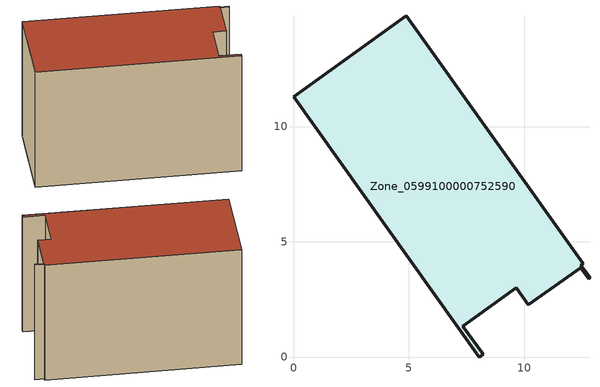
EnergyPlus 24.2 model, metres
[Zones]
Zone_0599100000752590
 floor ground (C_G): 0,11.3 4.89,14.8 12.58,4.04 12.46,3.99 12.86,3.44 12.8,3.39 12.45,3.88 10.19,2.26 9.66,3 7.35,1.35 8.23,0.12 8.06,0 z0
 wall outside (C_F): 7.35,1.35 9.66,3 10.19,2.26 12.45,3.88 12.8,3.39 12.86,3.44 12.46,3.99 12.58,4.04 4.89,14.8 0,11.3 8.06,0 8.23,0.12 7.35,1.35 z0:9.26
 roof outside (C_R): 12.86,3.44 12.46,3.99 12.58,4.04 4.89,14.8 0,11.3 8.06,0 8.23,0.12 7.35,1.35 9.66,3 10.19,2.26 12.45,3.88 12.8,3.39 z9.26
[BUILDING]
Pand.0599100000752590: North Axis=0; Terrain=City; Loads Convergence Tolerance Value=0.04; Temperature Convergence Tolerance Value=0.4; Solar Distribution=FullExterior; Maximum Number of Warmup Days=25; Minimum Number of Warmup Days=1
[Site:Location]
Rotterdam.The.Hague.AP_ZH_NLD Design_Conditions: Latitude=51.96; Longitude=4.45; Time Zone=1; Elevation=-4.5
[SITE:GROUNDTEMPERATURE:BUILDINGSURFACE]
18, 18, 18, 18, 18, 18, 18, 18, 18, 18, 18, 18
[MATERIAL] Thermal Absorptance=0.9; Solar Absorptance=0.7; Visible Absorptance=0.7
Name | Roughness | Thickness | Conductivity | Density | Specific Heat
G.TI.2006-2014 | MediumSmooth | 0.15 | 0.06 | 540 | 1210
F.TI.2006-2014 | Rough | 0.3 | 0.12 | 1920 | 840
R.TI.2006-2014 | MediumRough | 0.2 | 0.08 | 1500 | 1000
[CONSTRUCTION]
C_G: G.TI.2006-2014
C_F: F.TI.2006-2014
C_R: R.TI.2006-2014
[ZONE]
Zone_0599100000752590: Type=1; Multiplier=1; Ceiling Height=Autocalculate; Volume=Autocalculate; Floor Area=autocalculate; Part of Total Floor Area=Yes
[ZONEINFILTRATION:DESIGNFLOWRATE]
Infil_Zone_0599100000752590: Zone or ZoneList or Space or SpaceList=Zone_0599100000752590; Schedule=AlwaysOn; Design Flow Rate Calculation Method=Flow/Area; Flow Rate per Floor Area=0.0015; Constant Term Coefficient=1; Temperature Term Coefficient=0; Velocity Term Coefficient=0; Velocity Squared Term Coefficient=0
[HVACTEMPLATE:ZONE:IDEALLOADSAIRSYSTEM]
Zone_0599100000752590: Maximum Heating Supply Air Temperature=50; Minimum Cooling Supply Air Temperature=13; Maximum Heating Supply Air Humidity Ratio=0.0156; Minimum Cooling Supply Air Humidity Ratio=0.0077; Heating Limit=NoLimit; Cooling Limit=NoLimit; Dehumidification Control Type=ConstantSensibleHeatRatio; Cooling Sensible Heat Ratio=0.7; Dehumidification Setpoint=60; Humidification Control Type=None; Humidification Setpoint=30; Outdoor Air Method=None; Outdoor Air Flow Rate per Person=0.00944; Outdoor Air Flow Rate per Zone Floor Area=0; Outdoor Air Flow Rate per Zone=0; Demand Controlled Ventilation Type=None; Outdoor Air Economizer Type=NoEconomizer; Heat Recovery Type=None; Sensible Heat Recovery Effectiveness=0.7; Latent Heat Recovery Effectiveness=0.65
[ZONECONTROL:THERMOSTAT]
ThermostatControl_Zone_0599100000752590: Zone or ZoneList=Zone_0599100000752590; Control Type Schedule=DualSetpointControlType; Control 1=Thermostat_Zone_0599100000752590; Temperature Difference Between Cutout And Setpoint=0
[THERMOSTATSETPOINT:DUALSETPOINT]
Thermostat_Zone_0599100000752590: Heating Setpoint Temperature Schedule=HeatingSetpoint_Zone_0599100000752590; Cooling Setpoint Temperature Schedule=CoolingSetpoint_Zone_0599100000752590
[SCHEDULE:COMPACT]
HeatingSetpoint_Zone_0599100000752590: Through: 12/31, For: AllDays, Until: 24:00, 21
CoolingSetpoint_Zone_0599100000752590: Through: 12/31, For: AllDays, Until: 24:00, 24
DualSetpointControlType: Through: 12/31, For: AllDays, Until: 24:00, 4
AlwaysOn: Through: 12/31, For: AllDays, Until: 24:00, 1
